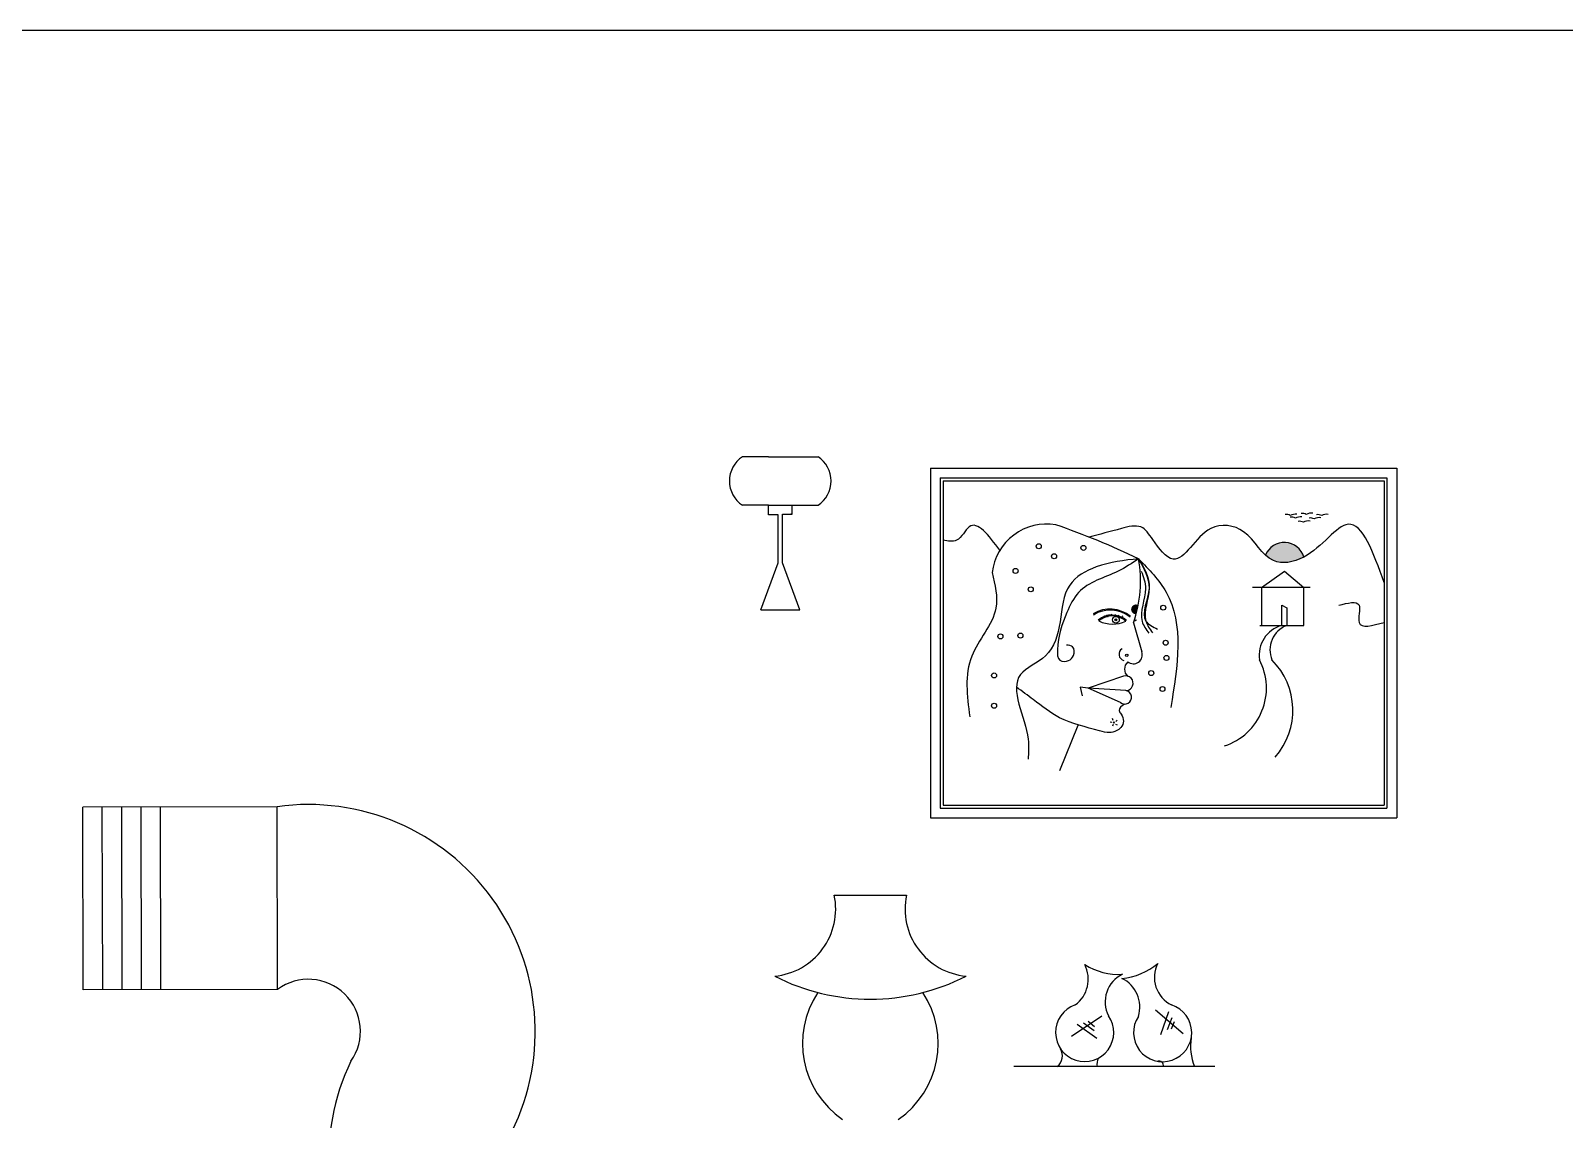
# Model space of a CAD drawing. Header units: metres. Extents: x 3586 to 7307, y 3108 to 6437.
# Drawn here: x 4054.6846 to 4055.1215, y 3261.7892 to 3262.0994 of the extents above; entities that cross this region are included whole.
import ezdxf

# ---------------------------------------------------------------- set-up
doc = ezdxf.new("R2010")
doc.units = ezdxf.units.M
doc.layers.add('FURNITURE', color=40, linetype='Continuous')

msp = doc.modelspace()

# ---------------------------------------------------------------- hatches: boundary and pattern name
at = {"layer": 'FURNITURE'}
h = msp.add_hatch(color=30, dxfattribs=at)
edge = h.paths.add_edge_path()
edge.add_spline(control_points=[(4055.03638521232, 3261.949935722987), (4055.03707022963, 3261.949282669756), (4055.039969034839, 3261.947117349188), (4055.044369648071, 3261.947822750645), (4055.047286710244, 3261.949384555248), (4055.047291205872, 3261.949386965148)], knot_values=[12.72643330977546, 12.72643330977546, 12.72643330977546, 12.72643330977546, 13.79012653281565, 16.93627905940954, 16.94113619247738, 16.94113619247738, 16.94113619247738, 16.94113619247738], degree=3, periodic=0)
edge.add_arc((4055.041744967712, 3261.947808268163), 0.005766545057489909, 15.88862373286561, 158.3503213754112)
for color, points in [(1, [(4054.9993612325, 3261.933081422135, 0.04693501171288511), (4055.000223573411, 3261.935692564596, 1.253178627459424)]), (256, [(4054.99405000219, 3261.931521217132, 1), (4054.993440167313, 3261.931521217132, 1)])]:
    msp.add_hatch(color=color, dxfattribs=at).paths.add_polyline_path(points)

# ---------------------------------------------------------------- linework, layer by layer
for p, q in [((4055.552372351333, 3262.099402729565), (4053.953817079998, 3262.099402729565)), ((4054.754781097494, 3261.87825854521), (4054.699439805557, 3261.878148135807)), ((4054.699543727098, 3261.826058800507), (4054.699439805557, 3261.878148135807)), ((4054.705077856293, 3261.826069841447), (4054.70497393475, 3261.878159176748)), ((4054.710611985486, 3261.826080882388), (4054.710508063944, 3261.878170217688)), ((4054.71614611468, 3261.826091923328), (4054.716042193138, 3261.878181258629)), ((4054.721680243873, 3261.826102964269), (4054.721576322332, 3261.878192299569)), ((4054.754885019036, 3261.82616920991), (4054.754781097494, 3261.87825854521)), ((4054.754885019036, 3261.82616920991), (4054.699543727098, 3261.826058800507))]:
    msp.add_line(p, q)
for centre, radius, start, end in [((4054.763687952049, 3261.814252585978), 0.06462271176053967, 333.788531550736, 97.92221312110836), ((4054.763687952049, 3261.814252585978), 0.01481544989370983, 324.9395760890897, 126.4536644912759), ((4054.831749612118, 3261.778416389115), 0.06225238762495373, 153.9631712559739, 278.3801799317278)]:
    msp.add_arc(centre, radius, start, end)
for p, q in [((4054.894742109583, 3261.977993667585), (4054.887344229031, 3261.977993667585)), ((4054.894742109583, 3261.977993667585), (4054.908894368444, 3261.977993667585)), ((4054.940926914952, 3261.974727382587), (4054.940926914952, 3261.875112858854)), ((4054.940926914952, 3261.974727382587), (4055.073746279931, 3261.974727382587)), ((4055.073746279931, 3261.974727382587), (4055.073746279931, 3261.875112858854)), ((4054.943693985056, 3261.971960312484), (4054.943693985056, 3261.877879928957)), ((4054.943693985056, 3261.971960312484), (4055.070979209827, 3261.971960312484)), ((4054.944524106088, 3261.971130191453), (4054.944524106088, 3261.878710049989)), ((4054.944524106088, 3261.971130191453), (4055.070149088796, 3261.971130191453)), ((4055.070149088796, 3261.971130191453), (4055.070149088796, 3261.878710049989)), ((4055.070979209827, 3261.971960312484), (4055.070979209827, 3261.877879928957)), ((4054.894742109583, 3261.964158317066), (4054.887344229031, 3261.964158317066)), ((4054.894742109583, 3261.961391246963), (4054.894742109583, 3261.964158317066)), ((4054.894742109583, 3261.964158317066), (4054.901496487892, 3261.964158317066)), ((4054.901496487892, 3261.961625535022), (4054.901496487892, 3261.964158317066)), ((4054.901496487892, 3261.964158317066), (4054.908894368444, 3261.964158317066)), ((4054.897509179687, 3261.961391246963), (4054.894742109583, 3261.961391246963)), ((4054.897509179687, 3261.947791679709), (4054.897509179687, 3261.961391246963)), ((4054.898729417788, 3261.947791679709), (4054.898729417788, 3261.961625535022)), ((4054.898729417788, 3261.961625535022), (4054.901496487892, 3261.961625535022)), ((4054.901496487892, 3261.961625535022), (4054.901100843743, 3261.961625535022)), ((4054.89258515853, 3261.934398097181), (4054.897509179687, 3261.947791679709)), ((4054.903653438945, 3261.934398097181), (4054.898729417788, 3261.947791679709)), ((4055.035238277766, 3261.94071342363), (4055.04177298388, 3261.945361679172)), ((4055.04177298388, 3261.945361679172), (4055.047309478521, 3261.94071342363)), ((4055.04905052063, 3261.94071342363), (4055.032707976078, 3261.94071342363)), ((4055.035238277766, 3261.94071342363), (4055.035238277766, 3261.929909377363)), ((4055.047309478521, 3261.929909377363), (4055.047309478521, 3261.94071342363)), ((4054.89258515853, 3261.934398097181), (4054.903653438945, 3261.934398097181)), ((4055.04100692795, 3261.935667028018), (4055.042411365626, 3261.934901658247)), ((4055.041022393442, 3261.929909377363), (4055.04100692795, 3261.935667028018)), ((4055.042411365626, 3261.934901658247), (4055.042411365626, 3261.929909377363)), ((4054.998740724379, 3261.930660670572), (4055.001099638037, 3261.922411906223)), ((4055.034735308362, 3261.929909377363), (4055.047309478521, 3261.929909377363)), ((4054.995933834638, 3261.915436295388), (4054.985883375206, 3261.911985562029)), ((4054.983603064701, 3261.912279529951), (4054.984097521093, 3261.909832663182)), ((4054.985883375206, 3261.911985562029), (4054.983603064701, 3261.912279529951)), ((4054.996597787491, 3261.91135532148), (4054.985883375206, 3261.911985562029)), ((4054.995050158716, 3261.907931831863), (4054.985883375206, 3261.911985562029)), ((4054.992603119645, 3261.902291626319), (4054.992124912344, 3261.902367063506)), ((4054.992980655142, 3261.90284484195), (4054.99275412735, 3261.903423201391)), ((4054.993735715313, 3261.90251793788), (4054.994088077447, 3261.90286998576)), ((4054.98294670538, 3261.901429271018), (4054.977726614994, 3261.888450916741)), ((4054.992930308417, 3261.901637823935), (4054.99275412735, 3261.901185195057)), ((4054.993660206049, 3261.901788704064), (4054.99411325081, 3261.901587530559)), ((4054.943693985056, 3261.877879928957), (4055.070979209827, 3261.877879928957)), ((4054.944524106088, 3261.878710049989), (4055.070149088796, 3261.878710049989)), ((4054.940926914952, 3261.875112858854), (4055.073746279931, 3261.875112858854)), ((4054.913503078557, 3261.85303154012), (4054.934088849798, 3261.85303154012)), ((4055.00505586251, 3261.820337506975), (4055.012953415058, 3261.81360177417)), ((4055.008760848949, 3261.819752068823), (4055.006485917275, 3261.813253041198)), ((4054.981134412724, 3261.812874046881), (4054.989765427455, 3261.818640069544)), ((4054.982706186156, 3261.816279805331), (4054.98834064405, 3261.812321831301)), ((4054.984554196426, 3261.816680581029), (4054.987510996777, 3261.814477412261)), ((4054.985850902025, 3261.817089534555), (4054.987649734574, 3261.81562026402)), ((4055.009649492443, 3261.818082914588), (4055.008334297907, 3261.814638080155)), ((4055.010395948649, 3261.816946476499), (4055.009471763744, 3261.814815646449)), ((4055.021910777423, 3261.80422210206), (4054.964684777117, 3261.80422210206))]:
    msp.add_line(p, q, dxfattribs=at)
for centre, radius in [((4054.971761392632, 3261.952470792943), 0.0007187034485348779), ((4054.976138918272, 3261.949618902129), 0.0007187034485348779), ((4054.984499038129, 3261.952016287918), 0.0007187034485348779), ((4054.965165105938, 3261.945425950681), 0.0007187034485348779), ((4054.969486807282, 3261.940199128515), 0.0007187034485348779), ((4055.007244826701, 3261.93497230635), 0.0007187034485348779), ((4054.993745084751, 3261.931521217132), 0.0009666938137759105), ((4054.993745084751, 3261.931521217132), 0.0003049174386177665), ((4054.960843404594, 3261.926791192895), 0.0007187034485348779), ((4054.966529857148, 3261.92701844253), 0.0007187034485348779), ((4055.007927202307, 3261.924973167043), 0.0007187034485348779), ((4054.996836714221, 3261.921375663544), 0.000364387841177565), ((4055.008154660842, 3261.920655354926), 0.0007187034485348779), ((4054.959023747136, 3261.915655788151), 0.0007187034485348779), ((4055.003832959498, 3261.916337548564), 0.0007187034485348779), ((4055.007017368167, 3261.911792486813), 0.0007187034485348779), ((4054.959023747136, 3261.907020169671), 0.0007187034485348779), ((4054.993156836209, 3261.902266476753), 0.0001610750316480254)]:
    msp.add_circle(centre, radius, dxfattribs=at)
for centre, radius, start, end in [((4054.89193550201, 3261.971075992325), 0.008302651296835573, 123.57229810525, 236.42770189475), ((4054.904303095465, 3261.971075992325), 0.008302651296835573, 303.57229810525, 56.42770189475002), ((4055.042310304209, 3261.959036355945), 0.002489552978845073, 63.11755117103944, 98.49672101321238), ((4055.043745965079, 3261.95826532896), 0.002489552978845073, 63.11755117103944, 98.49672101321238), ((4055.044933478333, 3261.95830676927), 0.00330841812648621, 83.42416913573828, 116.9126408504396), ((4055.046369139203, 3261.957535742285), 0.00330841812648621, 83.42416913573828, 116.9126408504396), ((4055.046049100442, 3261.957110589814), 0.002489552978845073, 63.11755117103944, 98.49672101321238), ((4055.046867194373, 3261.95934270031), 0.002489552978845073, 63.11755117103944, 98.49672101321238), ((4055.048672274567, 3261.956381003139), 0.00330841812648621, 83.42416913573828, 116.9126408504396), ((4055.049490368497, 3261.958613113635), 0.00330841812648621, 83.42416913573828, 116.9126408504396), ((4055.049133432551, 3261.95804316679), 0.002489552978845073, 63.11755117103944, 98.49672101321238), ((4055.051756606675, 3261.957313580115), 0.00330841812648621, 83.42416913573828, 116.9126408504396), ((4055.05126406653, 3261.958996018804), 0.002489552978845073, 63.11755117103944, 98.49672101321238), ((4055.053887240654, 3261.958266432129), 0.00330841812648621, 83.42416913573828, 116.9126408504396), ((4054.97404128989, 3261.94312539847), 0.01567801201126817, 80.52573253573641, 173.2541383220917), ((4054.904191721185, 3261.748688362859), 0.2220465065869461, 64.37679035110122, 70.96207011848736), ((4055.041744967712, 3261.947808268163), 0.005766545057489986, 15.88862373653456, 158.3503213735069), ((4054.964155967031, 3261.942636684887), 0.03659959507588486, 340.9000468653895, 9.850776922194319), ((4054.992088524494, 3261.925326472663), 0.00924301637775668, 50.60194319807106, 121.432678926929), ((4054.992163394328, 3261.925514505374), 0.008774029692067434, 50.30017265258719, 122.908484383432), ((4054.992683781287, 3261.926797532401), 0.006084436651650358, 47.74195333851398, 131.1051838233763), ((4054.991443211803, 3261.932759168185), 0.0002915095940447652, 141.8684113612817, 296.3676756855536), ((4054.992704753387, 3261.93281741197), 0.0002866912988629568, 112.7529885229467, 228.4679196656509), ((4054.993685381988, 3261.932742892116), 0.0002810138716002044, 103.3777331410109, 223.2562048723414), ((4054.994685884813, 3261.932523025236), 0.0003159141047850401, 111.9829501115107, 216.2643971830822), ((4054.992683781287, 3261.926797532401), 0.005807729641279182, 47.74195333851398, 131.1051838233763), ((4054.992810309954, 3261.93937372757), 0.009099565774223474, 244.3092727840322, 294.5378643788178), ((4054.989825667483, 3261.932105641304), 0.0002269295231002208, 135.753168997248, 285.3531363379778), ((4054.990742914969, 3261.932529436366), 0.000293123135774708, 148.6631680694548, 255.7811408898828), ((4054.995767779254, 3261.932128920062), 0.0003926403143758815, 94.87181914130592, 214.2796078737238), ((4054.999309004927, 3261.931638725072), 0.0003192673656811722, 205.4059588565096, 352.2580784950136), ((4055.043342198129, 3261.921425480652), 0.008795339515789636, 105.2929196968201, 188.8078421332528), ((4055.045165074533, 3261.922904811483), 0.007526410559560354, 111.4613061900775, 202.0545266854426), ((4054.996453275911, 3261.921707136252), 0.001822998565165397, 121.340555664352, 256.5660426604924), ((4054.998719548577, 3261.921520241588), 0.002541631692796044, 231.08852933276, 20.53770457905813), ((4055.019358305843, 3261.912027732468), 0.01728213339137372, 288.0352363950822, 27.76567482547015), ((4055.023976877805, 3261.905743558309), 0.02018644940810889, 318.5011168386127, 45.24616674416438), ((4054.996553317661, 3261.913427276655), 0.002102359504680239, 274.3757400116565, 107.137201126528), ((4054.998996932326, 3261.917445718734), 0.002812109127710059, 131.785474697124, 228.214525302876), ((4054.996258707698, 3261.909447049782), 0.001938163042759609, 231.4238793204748, 79.92430653479867), ((4054.894696992436, 3261.849084202865), 0.01921588786923382, 275.5113804909691, 11.85411570247528), ((4054.952894935919, 3261.849084202865), 0.01921588786923382, 168.1458842975248, 264.4886195090309), ((4054.976787333679, 3261.829093445085), 0.009086735605255742, 306.1109650159195, 27.32302902870373), ((4054.994617888552, 3261.848918842754), 0.01844654265220056, 238.0643565418476, 273.1898704721276), ((4054.993839872889, 3261.847716631868), 0.01844654265220056, 274.9722332624759, 310.097747199265), ((4055.013430451504, 3261.829575986662), 0.008699084587642493, 152.4016990600603, 244.0325079361295), ((4054.923795964178, 3261.883241940517), 0.05984995917584673, 242.9117563556179, 297.0882436443821), ((4054.999388552016, 3261.822648811368), 0.008699084587642493, 115.4938223251227, 207.1246312100563), ((4054.99148827278, 3261.821156416192), 0.009086735605255742, 343.0188417375078, 64.23090576081668), ((4054.930712967878, 3261.810787393252), 0.02624383244779036, 146.4521682893296, 235.4945383595017), ((4054.916878960478, 3261.810787393252), 0.02624383244779036, 304.5054616404983, 33.5478317106704), ((4054.98486028777, 3261.813920278595), 0.008290304006625454, 109.1361468637545, 35.061252746793), ((4055.007055367933, 3261.813871972658), 0.008290304006625454, 146.0440235902985, 71.9691294701338), ((4055.030720917351, 3261.80997888764), 0.01569453241915101, 171.0765335757719, 201.5185218321636), ((4054.974411076527, 3261.807325955846), 0.004079786861160526, 310.4662649545393, 28.35770630555035), ((4054.992427168465, 3261.804796663709), 0.004093546483672065, 153.8555306968963, 188.0685577611919), ((4055.006005827545, 3261.804492799979), 0.001258288431418415, 347.5767371647599, 106.2298503152253)]:
    msp.add_arc(centre, radius, start, end, dxfattribs=at)
for points in [[(4054.960682430761, 3261.951331551246), (4054.951951646272, 3261.958027230688), (4054.94835022127, 3261.954189165242), (4054.944524106088, 3261.954189165242)], [(4055.070149088796, 3261.942124314269), (4055.059929103591, 3261.958728673371), (4055.04727771633, 3261.949379742809), (4055.038630653471, 3261.948371673584), (4055.030144459837, 3261.956627113502), (4055.020764979814, 3261.957519589293), (4055.010045564798, 3261.948817914358), (4055.004239219506, 3261.954395909636), (4055.000889409077, 3261.957965830067), (4054.995306377266, 3261.957519589293), (4054.986112886629, 3261.95507046901)], [(4055.000215962115, 3261.948898243337), (4054.988139263481, 3261.946564288819), (4054.980613358937, 3261.941419625738), (4054.977840663529, 3261.93093241796), (4054.973681615005, 3261.921236702121), (4054.966551806714, 3261.915894163179), (4054.968730352332, 3261.897492087794), (4054.968730352332, 3261.891753802881)], [(4055.000215962115, 3261.948898243337), (4054.994360871844, 3261.945364032987), (4054.983113952595, 3261.939313559666), (4054.979783395568, 3261.933566095449), (4054.977095928116, 3261.922988636986), (4054.977820457739, 3261.919982337316), (4054.98027202503, 3261.919896759731), (4054.98165648419, 3261.92136133347), (4054.981412164048, 3261.923802285866), (4054.979701966342, 3261.924290475195)], [(4055.000215962115, 3261.948898243337), (4055.008060364886, 3261.939390786673), (4055.009393351772, 3261.90654002103)], [(4055.000215962115, 3261.948898243337), (4055.003223172393, 3261.940525020579), (4055.002286931114, 3261.931171022307), (4055.005634674426, 3261.928843956583)], [(4055.000215962115, 3261.948898243337), (4055.003223172393, 3261.940525020579), (4055.002286931114, 3261.931171022307), (4055.004159413671, 3261.927780199012)], [(4054.958471817637, 3261.944967026661), (4054.959547865233, 3261.934864204386), (4054.952678978948, 3261.921138791467), (4054.952090218812, 3261.903883990929)], [(4055.057261289976, 3261.93566034065), (4055.063022753955, 3261.93566034065), (4055.063022753955, 3261.93076750702), (4055.070149088796, 3261.93076750702)], [(4054.996258650272, 3261.90750888674), (4054.994673666562, 3261.90563488413), (4054.995279926838, 3261.904625373655), (4054.995886176291, 3261.902606352704), (4054.995178876243, 3261.90078923615), (4054.993865337565, 3261.899880674996), (4054.991945538611, 3261.899375922635), (4054.989116360066, 3261.899880674996), (4054.977691666824, 3261.903607922214), (4054.970221489838, 3261.908764370633), (4054.965418463193, 3261.912296542896)]]:
    msp.add_spline(points, degree=3, dxfattribs=at)
msp.add_open_spline([(4055.0009430019, 3261.94536259146), (4055.001667552332, 3261.943759735252), (4055.003096996292, 3261.939154787863), (4054.999699115851, 3261.932548042194), (4055.002331951736, 3261.928769445093), (4055.00310022639, 3261.927666831598)], degree=3, knots=[1.344477994218042, 1.344477994218042, 1.344477994218042, 1.344477994218042, 3.215264798385456, 6.612625664501836, 8.012475773401551, 8.012475773401551, 8.012475773401551, 8.012475773401551], dxfattribs=at)

doc.saveas('drawing.dxf')
